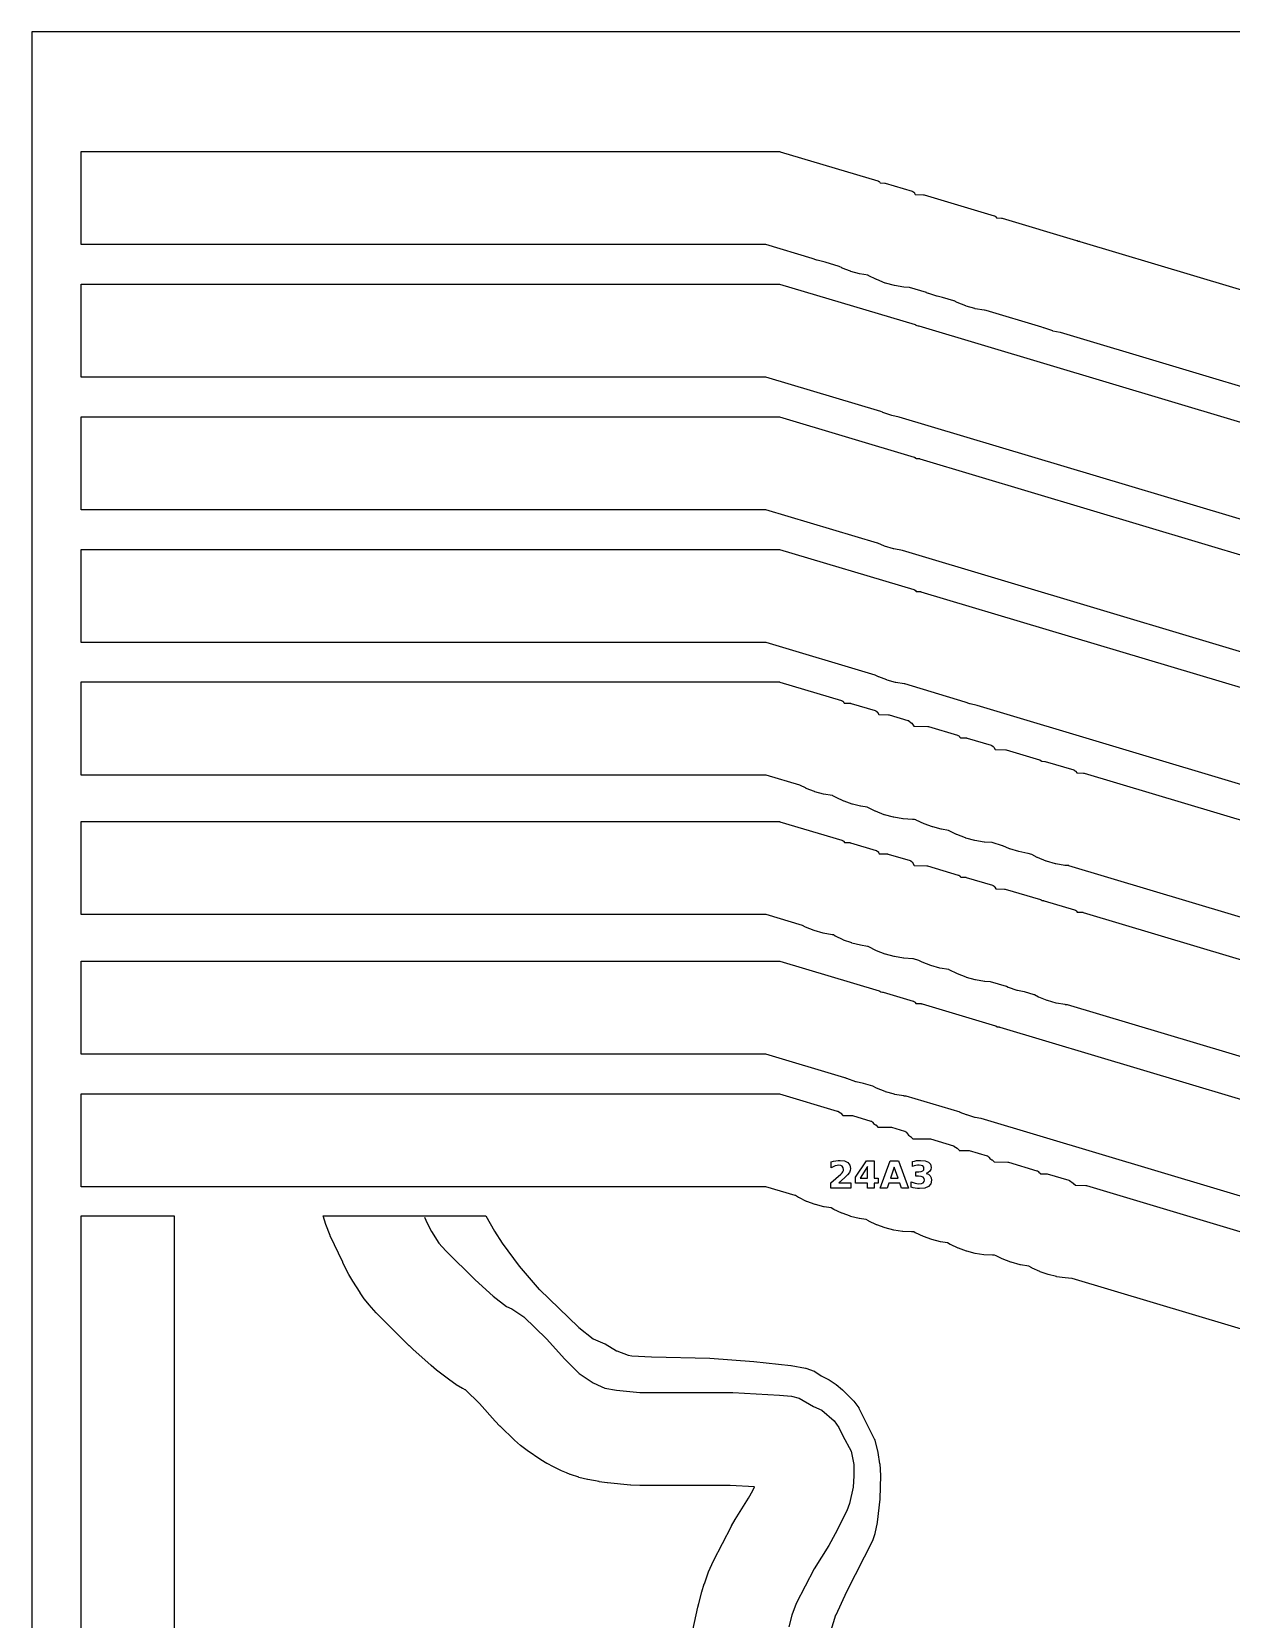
# Model space of a CAD drawing. Header units: millimetres. Extents: x 0 to 841, y 0 to 594.
# Drawn here: x 0 to 257.6, y 252.8 to 594 of the extents above; entities that cross this region are included whole.
import ezdxf

# ---------------------------------------------------------------- set-up
doc = ezdxf.new("R2010")
doc.units = ezdxf.units.MM
for name, color, linetype in [('CUT', 1, 'Continuous'), ('ENGRAVE', 5, 'Continuous'), ('SHEET_EDGE_DO_NOT_CUT', 8, 'Continuous')]:
    doc.layers.add(name, color=color, linetype=linetype)

msp = doc.modelspace()

# ---------------------------------------------------------------- linework, layer by layer
at = {"layer": 'CUT'}
for points in [[(292.67, 507.85), (220.94, 529.33), (220.92, 529.33), (219.35, 529.68), (219.3, 529.69), (217.36, 530.34), (217.31, 530.36), (216.97, 530.51), (216.94, 530.52), (205, 534.1), (204.98, 534.1), (204.97, 534.1), (204.64, 534.13), (204.59, 534.13), (202.65, 534.48), (202.6, 534.5), (200.69, 535.04), (200.65, 535.06), (198.81, 535.79), (198.76, 535.81), (198.1, 536.16), (198.09, 536.16), (198.08, 536.17), (195.64, 536.9), (195.62, 536.9), (194.48, 537.15), (194.43, 537.17), (192.66, 537.74), (192.61, 537.75), (192.22, 537.92), (192.19, 537.93), (188.53, 539.03), (188.52, 539.03), (188.5, 539.03), (187.34, 539.11), (187.29, 539.12), (185.34, 539.45), (185.29, 539.46), (183.38, 539.98), (183.33, 540), (181.49, 540.72), (181.44, 540.74), (179.68, 541.64), (179.67, 541.65), (179.65, 541.65), (177.82, 541.97), (177.77, 541.99), (175.93, 542.5), (175.89, 542.52), (174.11, 543.21), (174.06, 543.23), (173.44, 543.54), (173.43, 543.55), (173.42, 543.55), (170.42, 544.45), (170.41, 544.45), (168.72, 544.88), (168.67, 544.9), (167.64, 545.28), (167.63, 545.29), (157.67, 548.26), (157.66, 548.26), (157.65, 548.26), (10.62, 548.26), (10.62, 568.26), (160.65, 568.23), (160.65, 568.23), (160.7, 568.23), (160.74, 568.22), (160.79, 568.21), (181.76, 561.93), (181.81, 561.91), (181.86, 561.89), (181.98, 561.82), (182.03, 561.8), (182.07, 561.76), (182.11, 561.73), (182.14, 561.69), (182.27, 561.52), (182.28, 561.51), (182.29, 561.51), (183.21, 561.48), (183.25, 561.48), (183.29, 561.47), (183.34, 561.46), (189.12, 559.73), (189.17, 559.71), (189.21, 559.69), (189.26, 559.66), (189.45, 559.53), (189.5, 559.5), (189.54, 559.46), (189.57, 559.42), (189.6, 559.37), (189.63, 559.33), (189.77, 559.02), (189.77, 559.01), (189.79, 559.01), (191.56, 558.98), (191.61, 558.97), (191.66, 558.97), (191.7, 558.96), (206.74, 554.45), (206.79, 554.44), (206.83, 554.41), (206.96, 554.35), (206.99, 554.32), (207.03, 554.3), (207.06, 554.27), (207.1, 554.24), (207.12, 554.2), (207.26, 554.01), (207.27, 554), (207.28, 554), (208.29, 553.97), (208.33, 553.97), (208.38, 553.96), (208.42, 553.95), (224.44, 549.15), (224.49, 549.14), (224.54, 549.11), (224.75, 549), (224.76, 548.99), (224.77, 548.99), (225.03, 548.97), (225.08, 548.96), (225.13, 548.95), (298.4, 527.01)], [(292.67, 479.35), (186.32, 511.19), (186.31, 511.19), (184.77, 511.53), (184.72, 511.55), (182.79, 512.19), (182.74, 512.21), (182.41, 512.36), (182.38, 512.37), (157.67, 519.76), (157.65, 519.76), (157.64, 519.76), (10.62, 519.75), (10.62, 539.75), (160.51, 539.76), (160.51, 539.76), (160.55, 539.76), (160.6, 539.75), (160.65, 539.74), (189.73, 531.05), (189.78, 531.03), (189.84, 531), (190.08, 530.86), (190.09, 530.85), (190.1, 530.85), (190.43, 530.82), (190.49, 530.82), (190.54, 530.8), (298.4, 498.51)], [(292.67, 450.85), (187.03, 482.48), (187.01, 482.48), (185.17, 482.84), (185.12, 482.85), (183.2, 483.44), (183.16, 483.46), (181.73, 484.06), (181.7, 484.07), (157.67, 491.26), (157.65, 491.26), (157.64, 491.26), (10.62, 491.25), (10.62, 511.25), (160.51, 511.26), (160.51, 511.26), (160.55, 511.26), (160.6, 511.25), (160.65, 511.24), (189.55, 502.6), (189.6, 502.58), (189.65, 502.56), (189.7, 502.53), (190.02, 502.29), (190.03, 502.28), (190.04, 502.28), (190.65, 502.25), (190.71, 502.25), (190.77, 502.23), (298.4, 470.01)], [(292.67, 422.35), (203.06, 449.18), (203.05, 449.18), (201.56, 449.56), (201.51, 449.57), (200.48, 449.95), (200.47, 449.95), (187.53, 453.83), (187.52, 453.83), (187.51, 453.83), (187.47, 453.83), (187.42, 453.84), (185.59, 454.16), (185.54, 454.17), (183.74, 454.67), (183.7, 454.68), (181.96, 455.34), (181.91, 455.36), (181.17, 455.73), (181.16, 455.73), (181.15, 455.74), (157.73, 462.75), (157.72, 462.75), (157.71, 462.75), (10.62, 462.76), (10.62, 482.75), (160.51, 482.76), (160.51, 482.76), (160.55, 482.76), (160.6, 482.75), (160.65, 482.74), (189.46, 474.13), (189.51, 474.11), (189.55, 474.09), (189.67, 474.03), (189.71, 474), (189.75, 473.97), (189.79, 473.94), (189.83, 473.9), (189.96, 473.72), (189.97, 473.72), (189.98, 473.71), (190.88, 473.68), (190.92, 473.68), (190.97, 473.67), (191.01, 473.66), (298.4, 441.51)], [(292.67, 393.85), (222.78, 414.77), (222.77, 414.78), (222.76, 414.78), (221.98, 414.83), (221.93, 414.84), (219.94, 415.19), (219.89, 415.2), (217.96, 415.75), (217.91, 415.77), (216.04, 416.52), (215.99, 416.54), (214.83, 417.15), (214.82, 417.16), (214.81, 417.16), (214.02, 417.4), (213.99, 417.4), (212.05, 417.79), (212, 417.8), (210.06, 418.39), (210.01, 418.41), (208.57, 419.03), (208.55, 419.03), (206.27, 419.72), (206.26, 419.72), (206.24, 419.72), (204.62, 419.83), (204.57, 419.83), (202.6, 420.17), (202.55, 420.18), (200.62, 420.71), (200.57, 420.73), (198.71, 421.46), (198.66, 421.48), (196.95, 422.36), (196.94, 422.37), (196.93, 422.37), (195.4, 422.61), (195.36, 422.62), (193.53, 423.09), (193.49, 423.1), (191.71, 423.74), (191.67, 423.76), (189.97, 424.57), (189.93, 424.6), (189.9, 424.61), (189.89, 424.62), (189.88, 424.62), (189.64, 424.69), (189.63, 424.7), (189.62, 424.7), (189.23, 424.7), (189.21, 424.7), (187.18, 424.83), (187.13, 424.83), (185.14, 425.17), (185.09, 425.18), (183.15, 425.71), (183.1, 425.73), (181.22, 426.46), (181.17, 426.48), (179.46, 427.37), (179.44, 427.37), (179.43, 427.38), (178.09, 427.58), (178.05, 427.59), (176.27, 428.02), (176.23, 428.03), (174.5, 428.64), (174.46, 428.65), (172.8, 429.41), (172.76, 429.43), (172.09, 429.82), (172.08, 429.82), (172.07, 429.82), (172.03, 429.83), (171.98, 429.83), (170.1, 430.16), (170.05, 430.17), (168.2, 430.68), (168.16, 430.7), (166.37, 431.38), (166.33, 431.4), (165.01, 432.07), (165, 432.07), (164.99, 432.08), (157.73, 434.25), (157.72, 434.25), (157.71, 434.25), (10.62, 434.26), (10.62, 454.26), (160.58, 454.25), (160.58, 454.25), (160.63, 454.25), (160.67, 454.24), (160.72, 454.23), (173.9, 450.29), (173.94, 450.27), (173.98, 450.25), (174.02, 450.23), (174.18, 450.13), (174.22, 450.11), (174.26, 450.07), (174.29, 450.04), (174.32, 450), (174.35, 449.96), (174.5, 449.72), (174.5, 449.71), (174.52, 449.71), (175.87, 449.67), (175.92, 449.67), (175.96, 449.66), (176, 449.65), (181.15, 448.12), (181.2, 448.1), (181.24, 448.08), (181.28, 448.05), (181.51, 447.9), (181.55, 447.87), (181.59, 447.83), (181.62, 447.8), (181.65, 447.75), (181.98, 447.25), (181.98, 447.24), (182, 447.24), (184.05, 447.22), (184.1, 447.22), (184.14, 447.21), (184.19, 447.2), (188.21, 446), (188.25, 445.99), (188.29, 445.97), (188.33, 445.95), (188.37, 445.92), (188.92, 445.5), (188.96, 445.47), (189, 445.43), (189.03, 445.39), (189.47, 444.74), (189.48, 444.74), (189.49, 444.73), (192.48, 444.7), (192.53, 444.7), (192.57, 444.69), (192.62, 444.68), (198.86, 442.81), (198.9, 442.8), (198.94, 442.78), (198.98, 442.76), (199.15, 442.65), (199.19, 442.63), (199.22, 442.6), (199.26, 442.57), (199.29, 442.53), (199.31, 442.49), (199.47, 442.24), (199.47, 442.23), (199.49, 442.23), (200.77, 442.22), (200.82, 442.21), (200.86, 442.21), (200.91, 442.2), (206.07, 440.65), (206.13, 440.63), (206.18, 440.61), (206.23, 440.58), (206.52, 440.36), (206.56, 440.33), (206.59, 440.3), (206.62, 440.27), (206.65, 440.23), (206.96, 439.74), (206.97, 439.73), (206.98, 439.73), (209.21, 439.69), (209.25, 439.69), (209.3, 439.68), (209.34, 439.67), (216.47, 437.54), (216.52, 437.52), (216.57, 437.49), (216.62, 437.46), (216.95, 437.23), (216.96, 437.22), (216.97, 437.22), (217.58, 437.19), (217.65, 437.18), (217.7, 437.17), (223.81, 435.34), (223.85, 435.33), (223.89, 435.31), (223.93, 435.29), (224.1, 435.18), (224.14, 435.16), (224.17, 435.13), (224.21, 435.1), (224.24, 435.06), (224.26, 435.02), (224.45, 434.73), (224.46, 434.72), (224.47, 434.72), (225.94, 434.69), (225.98, 434.68), (226.03, 434.68), (226.07, 434.67), (298.4, 413.01)], [(292.67, 363.85), (222.45, 384.87), (222.43, 384.88), (222.42, 384.88), (222.06, 384.9), (222.01, 384.91), (220.08, 385.25), (220.04, 385.26), (218.16, 385.79), (218.11, 385.8), (216.29, 386.52), (216.25, 386.54), (215.37, 386.99), (215.36, 386.99), (215.35, 387), (213.21, 387.64), (213.2, 387.64), (211.74, 387.96), (211.69, 387.98), (209.79, 388.6), (209.74, 388.62), (209.39, 388.78), (209.36, 388.79), (205.95, 389.81), (205.94, 389.81), (205.93, 389.82), (204.7, 389.9), (204.65, 389.9), (202.71, 390.23), (202.66, 390.24), (200.75, 390.77), (200.71, 390.79), (198.87, 391.5), (198.82, 391.52), (197.07, 392.41), (197.06, 392.42), (197.05, 392.42), (197.04, 392.42), (196.99, 392.43), (195.07, 392.77), (195.03, 392.78), (193.15, 393.31), (193.1, 393.32), (191.29, 394.04), (191.25, 394.06), (190.53, 394.43), (190.52, 394.43), (190.51, 394.43), (189.41, 394.77), (189.39, 394.77), (189.38, 394.77), (189.31, 394.77), (189.28, 394.77), (187.3, 394.89), (187.25, 394.9), (185.31, 395.22), (185.26, 395.23), (183.36, 395.74), (183.31, 395.76), (181.47, 396.46), (181.43, 396.48), (179.67, 397.37), (179.62, 397.39), (179.56, 397.43), (179.55, 397.44), (179.54, 397.44), (178.05, 397.67), (178, 397.68), (176.18, 398.15), (176.13, 398.16), (174.36, 398.8), (174.31, 398.82), (172.61, 399.63), (172.57, 399.65), (172.18, 399.89), (172.17, 399.89), (172.15, 399.89), (171.99, 399.91), (171.94, 399.91), (170.02, 400.26), (169.97, 400.27), (168.09, 400.81), (168.04, 400.83), (166.22, 401.56), (166.18, 401.58), (165.55, 401.91), (165.54, 401.91), (165.53, 401.91), (157.73, 404.25), (157.72, 404.25), (157.71, 404.25), (10.62, 404.26), (10.62, 424.26), (160.58, 424.25), (160.58, 424.25), (160.63, 424.25), (160.67, 424.24), (160.72, 424.23), (174.04, 420.24), (174.1, 420.22), (174.15, 420.2), (174.31, 420.1), (174.35, 420.08), (174.38, 420.05), (174.42, 420.02), (174.45, 419.98), (174.47, 419.95), (174.58, 419.78), (174.59, 419.77), (174.6, 419.77), (175.72, 419.73), (175.76, 419.72), (175.8, 419.71), (175.84, 419.7), (181.39, 418.04), (181.44, 418.02), (181.49, 418), (181.53, 417.98), (181.74, 417.84), (181.78, 417.81), (181.81, 417.77), (181.85, 417.73), (181.88, 417.69), (181.9, 417.64), (182.06, 417.32), (182.07, 417.31), (182.08, 417.31), (183.82, 417.29), (183.87, 417.29), (183.91, 417.28), (183.96, 417.27), (188.66, 415.87), (188.71, 415.85), (188.76, 415.82), (188.81, 415.79), (189.05, 415.62), (189.1, 415.58), (189.13, 415.55), (189.17, 415.5), (189.2, 415.46), (189.56, 414.81), (189.57, 414.8), (189.58, 414.8), (192.25, 414.77), (192.3, 414.77), (192.34, 414.76), (192.39, 414.75), (199.02, 412.77), (199.07, 412.74), (199.13, 412.72), (199.29, 412.62), (199.32, 412.6), (199.36, 412.57), (199.39, 412.54), (199.42, 412.51), (199.45, 412.47), (199.55, 412.31), (199.56, 412.3), (199.57, 412.3), (200.61, 412.27), (200.66, 412.27), (200.7, 412.26), (200.74, 412.25), (206.36, 410.57), (206.41, 410.55), (206.46, 410.53), (206.5, 410.5), (206.71, 410.36), (206.75, 410.33), (206.78, 410.29), (206.82, 410.25), (206.85, 410.21), (206.87, 410.17), (207.05, 409.81), (207.06, 409.8), (207.07, 409.8), (208.98, 409.76), (209.02, 409.76), (209.07, 409.75), (209.11, 409.74), (216.7, 407.47), (216.76, 407.45), (216.81, 407.43), (217.04, 407.3), (217.05, 407.29), (217.06, 407.29), (217.36, 407.26), (217.41, 407.25), (217.46, 407.24), (223.99, 405.29), (224.03, 405.28), (224.07, 405.26), (224.1, 405.24), (224.27, 405.14), (224.31, 405.11), (224.34, 405.08), (224.38, 405.05), (224.41, 405.01), (224.43, 404.97), (224.54, 404.8), (224.55, 404.79), (224.56, 404.79), (225.71, 404.76), (225.75, 404.75), (225.79, 404.75), (225.84, 404.74), (298.4, 383.01)], [(292.67, 333.85), (203.9, 360.43), (203.87, 360.43), (202.65, 360.67), (202.6, 360.68), (200.85, 361.2), (200.8, 361.22), (199.43, 361.76), (199.41, 361.77), (187.85, 365.23), (187.84, 365.23), (187.83, 365.24), (187.38, 365.27), (187.33, 365.28), (185.35, 365.63), (185.3, 365.64), (183.37, 366.2), (183.32, 366.22), (181.46, 366.97), (181.42, 366.99), (180.69, 367.37), (180.68, 367.38), (180.67, 367.38), (178.69, 367.98), (178.67, 367.98), (177.07, 368.33), (177.02, 368.35), (175.06, 369), (175.01, 369.02), (174.69, 369.17), (174.66, 369.18), (157.67, 374.26), (157.66, 374.26), (157.64, 374.26), (10.62, 374.26), (10.62, 394.26), (160.58, 394.25), (160.58, 394.25), (160.63, 394.25), (160.67, 394.24), (160.72, 394.23), (182.04, 387.85), (182.1, 387.83), (182.15, 387.8), (182.4, 387.65), (182.41, 387.65), (182.42, 387.65), (182.76, 387.62), (182.81, 387.61), (182.87, 387.6), (189.34, 385.66), (189.38, 385.65), (189.42, 385.63), (189.46, 385.61), (189.62, 385.51), (189.66, 385.49), (189.7, 385.45), (189.73, 385.42), (189.76, 385.38), (189.79, 385.34), (189.9, 385.16), (189.91, 385.15), (189.92, 385.15), (191.11, 385.12), (191.15, 385.11), (191.2, 385.11), (191.24, 385.09), (206.99, 380.38), (207.03, 380.36), (207.07, 380.34), (207.11, 380.32), (207.39, 380.15), (207.4, 380.14), (207.41, 380.14), (207.84, 380.11), (207.89, 380.1), (207.95, 380.09), (298.4, 353.01)], [(292.67, 305.35), (223.47, 326.07), (223.45, 326.07), (223.44, 326.07), (222, 326.16), (221.95, 326.16), (220.15, 326.44), (220.11, 326.45), (218.34, 326.9), (218.3, 326.91), (216.58, 327.52), (216.54, 327.53), (214.89, 328.3), (214.85, 328.32), (214.2, 328.7), (214.19, 328.7), (214.18, 328.7), (212.36, 329.01), (212.31, 329.02), (210.38, 329.54), (210.33, 329.56), (208.47, 330.28), (208.42, 330.3), (207.17, 330.94), (207.16, 330.95), (207.15, 330.95), (206.82, 331.05), (206.81, 331.05), (206.8, 331.05), (206.43, 331.06), (206.4, 331.06), (204.54, 331.17), (204.5, 331.17), (202.67, 331.45), (202.62, 331.46), (200.83, 331.92), (200.79, 331.93), (199.04, 332.55), (199, 332.57), (197.33, 333.36), (197.28, 333.38), (196.71, 333.72), (196.7, 333.72), (196.69, 333.73), (195.23, 333.95), (195.18, 333.96), (193.37, 334.41), (193.33, 334.42), (191.57, 335.05), (191.53, 335.07), (189.84, 335.86), (189.79, 335.88), (189.5, 336.05), (189.49, 336.06), (189.48, 336.06), (188.99, 336.06), (188.97, 336.06), (187.09, 336.17), (187.04, 336.18), (185.19, 336.46), (185.15, 336.47), (183.33, 336.93), (183.29, 336.94), (181.53, 337.57), (181.48, 337.59), (179.79, 338.39), (179.75, 338.41), (179.22, 338.73), (179.21, 338.73), (179.19, 338.74), (177.78, 338.95), (177.73, 338.96), (175.9, 339.41), (175.85, 339.43), (174.07, 340.06), (174.02, 340.08), (172.31, 340.89), (172.27, 340.91), (171.73, 341.23), (171.72, 341.23), (171.71, 341.24), (170.19, 341.47), (170.15, 341.48), (168.32, 341.94), (168.27, 341.96), (166.5, 342.6), (166.45, 342.62), (164.74, 343.43), (164.7, 343.45), (164.02, 343.86), (164.01, 343.86), (164, 343.87), (157.67, 345.76), (157.66, 345.76), (157.65, 345.76), (10.62, 345.76), (10.62, 365.76), (160.51, 365.76), (160.51, 365.76), (160.55, 365.76), (160.6, 365.75), (160.65, 365.74), (173.01, 362.05), (173.05, 362.04), (173.08, 362.02), (173.12, 362), (173.69, 361.66), (173.73, 361.63), (173.76, 361.61), (173.79, 361.58), (174.24, 361.11), (174.25, 361.1), (174.26, 361.1), (176.15, 361.09), (176.19, 361.09), (176.24, 361.08), (176.29, 361.07), (180.26, 359.88), (180.31, 359.86), (180.36, 359.83), (180.52, 359.75), (180.56, 359.72), (180.59, 359.69), (180.62, 359.66), (180.65, 359.63), (180.68, 359.59), (180.82, 359.39), (180.83, 359.38), (180.84, 359.37), (181.25, 359.1), (181.3, 359.06), (181.35, 359.02), (181.73, 358.61), (181.74, 358.6), (181.75, 358.6), (184.51, 358.58), (184.56, 358.58), (184.6, 358.57), (184.65, 358.56), (187.49, 357.72), (187.55, 357.7), (187.6, 357.67), (187.76, 357.58), (187.8, 357.55), (187.84, 357.51), (187.88, 357.48), (187.91, 357.44), (188.31, 356.88), (188.32, 356.87), (188.33, 356.86), (188.75, 356.59), (188.8, 356.55), (188.85, 356.51), (189.22, 356.11), (189.23, 356.1), (189.24, 356.1), (192.94, 356.06), (192.99, 356.06), (193.03, 356.05), (193.08, 356.04), (197.96, 354.58), (198.01, 354.56), (198.05, 354.54), (198.09, 354.51), (198.76, 354.07), (198.8, 354.04), (198.84, 354), (199.21, 353.6), (199.22, 353.59), (199.24, 353.59), (201.23, 353.58), (201.27, 353.58), (201.32, 353.57), (201.37, 353.56), (205.24, 352.4), (205.3, 352.38), (205.35, 352.35), (205.39, 352.32), (205.53, 352.23), (205.57, 352.2), (205.6, 352.16), (205.64, 352.12), (205.66, 352.08), (205.8, 351.86), (205.8, 351.85), (205.81, 351.85), (206.25, 351.56), (206.3, 351.53), (206.34, 351.49), (206.71, 351.1), (206.72, 351.09), (206.73, 351.09), (209.67, 351.06), (209.72, 351.05), (209.76, 351.05), (209.81, 351.03), (215.91, 349.21), (215.96, 349.19), (216.02, 349.16), (216.24, 349.03), (216.28, 349), (216.32, 348.97), (216.35, 348.94), (216.69, 348.59), (216.7, 348.58), (216.71, 348.58), (217.97, 348.57), (218.01, 348.56), (218.06, 348.56), (218.1, 348.55), (222.79, 347.15), (222.84, 347.13), (222.88, 347.11), (222.92, 347.08), (223.7, 346.56), (223.74, 346.53), (223.78, 346.5), (224.18, 346.09), (224.19, 346.08), (224.2, 346.08), (226.4, 346.05), (226.44, 346.04), (226.49, 346.04), (226.53, 346.03), (298.4, 324.51)], [(10.62, 103.37), (10.62, 339.51), (30.62, 339.51), (30.62, 118.34)], [(142.01, 250.46), (143.08, 255.42), (143.09, 255.43), (143.28, 256.22), (143.28, 256.23), (143.92, 258.7), (143.93, 258.72), (144.46, 260.44), (144.47, 260.46), (145.38, 262.98), (145.39, 263.01), (146.42, 265.37), (146.43, 265.4), (150.28, 272.84), (150.29, 272.86), (151.09, 274.26), (151.1, 274.28), (153.94, 278.82), (153.95, 278.84), (154.86, 280.5), (154.87, 280.51), (155.24, 281.25), (155.25, 281.26), (155.23, 281.26), (150.05, 281.56), (150.03, 281.56), (130.64, 281.54), (130.61, 281.54), (128.66, 281.64), (128.63, 281.64), (123.66, 282.13), (123.63, 282.14), (121.9, 282.38), (121.88, 282.39), (119.42, 282.85), (119.39, 282.86), (117.54, 283.3), (117.49, 283.32), (115.69, 283.94), (115.67, 283.95), (114.86, 284.27), (114.84, 284.28), (113.78, 284.74), (113.76, 284.75), (112.07, 285.55), (112.05, 285.56), (110.7, 286.26), (110.67, 286.28), (109.38, 287.08), (109.36, 287.09), (106.4, 289.1), (106.38, 289.11), (105.01, 290.13), (104.98, 290.16), (103.71, 291.28), (103.69, 291.3), (100.58, 294.31), (100.56, 294.32), (99.53, 295.4), (99.52, 295.42), (96.17, 299.19), (96.15, 299.2), (93.14, 302.12), (93.13, 302.13), (93.12, 302.13), (92.59, 302.39), (92.55, 302.41), (91.16, 303.22), (91.12, 303.25), (89.79, 304.18), (89.78, 304.2), (86.96, 306.35), (86.95, 306.37), (85.8, 307.32), (85.78, 307.34), (81.86, 310.86), (81.85, 310.86), (81.11, 311.56), (81.1, 311.57), (74.84, 317.79), (74.83, 317.8), (74, 318.68), (73.99, 318.69), (72.49, 320.38), (72.48, 320.4), (71.46, 321.64), (71.43, 321.67), (70.52, 323), (70.51, 323.01), (68.95, 325.48), (68.94, 325.5), (68.12, 326.92), (68.11, 326.94), (67.18, 328.72), (67.18, 328.73), (66.79, 329.52), (66.79, 329.53), (64.12, 335.25), (64.11, 335.28), (63.19, 337.64), (63.18, 337.67), (62.6, 339.51), (97.54, 339.51), (99.39, 336.2), (99.39, 336.2), (99.4, 336.19), (101.06, 333.68), (101.07, 333.67), (104.71, 328.7), (104.72, 328.69), (109.02, 323.68), (109.04, 323.66), (117.47, 315.57), (117.49, 315.55), (120.6, 313.06), (120.61, 313.06), (120.62, 313.05), (123.09, 312.02), (123.16, 311.99), (125.62, 310.52), (125.63, 310.51), (125.64, 310.51), (128.09, 309.58), (128.11, 309.58), (128.12, 309.57), (128.9, 309.45), (128.92, 309.45), (133.13, 309.21), (133.14, 309.21), (145.63, 308.94), (145.66, 308.94), (155.11, 308.18), (155.12, 308.18), (163.08, 307.36), (163.12, 307.36), (166.2, 306.8), (166.24, 306.79), (166.28, 306.78), (168.07, 306.16), (168.11, 306.14), (168.15, 306.12), (168.19, 306.1), (169.56, 305.14), (169.59, 305.12), (171.25, 304.29), (171.31, 304.26), (172.76, 303.29), (172.8, 303.26), (174.12, 302.16), (174.15, 302.13), (176.54, 299.74), (176.56, 299.71), (176.59, 299.68), (177.63, 298.24), (177.65, 298.21), (177.67, 298.17), (180.96, 291.59), (180.98, 291.54), (181, 291.49), (181.74, 288.75), (181.75, 288.69), (182.13, 286.24), (182.14, 286.19), (182.29, 283.73), (182.29, 283.69), (182.2, 278.67), (182.19, 278.62), (181.61, 273.67), (181.61, 273.63), (181.12, 271.26), (181.1, 271.2), (180.65, 269.88), (180.63, 269.82), (175, 258.69), (174.99, 258.68), (172.69, 253.72), (172.68, 253.69), (170.38, 246.18)]]:
    msp.add_lwpolyline(points, dxfattribs=at)
at = {"layer": 'ENGRAVE'}
for points in [[(173.35, 346.61), (175.91, 346.61), (175.91, 345.5), (171.67, 345.5), (171.67, 346.61), (173.8, 348.49), (174.05, 348.74), (174.23, 348.99), (174.33, 349.24), (174.36, 349.5), (174.29, 349.87), (174.09, 350.16), (173.77, 350.35), (173.35, 350.41), (172.99, 350.37), (172.58, 350.26), (172.15, 350.07), (171.69, 349.81), (171.69, 351.09), (172.2, 351.24), (172.69, 351.35), (173.19, 351.42), (173.67, 351.44), (174.6, 351.32), (175.29, 350.98), (175.73, 350.43), (175.87, 349.69), (175.81, 349.23), (175.63, 348.8), (175.25, 348.32), (174.59, 347.7), (173.35, 346.61)], [(192.09, 348.65), (192.61, 348.44), (192.99, 348.12), (193.22, 347.69), (193.3, 347.16), (193.13, 346.39), (192.63, 345.84), (191.82, 345.5), (190.69, 345.39), (190.24, 345.41), (189.79, 345.46), (189.34, 345.55), (188.9, 345.68), (188.9, 346.84), (189.32, 346.65), (189.74, 346.52), (190.15, 346.44), (190.56, 346.41), (191.09, 346.46), (191.47, 346.62), (191.71, 346.87), (191.79, 347.21), (191.71, 347.56), (191.47, 347.82), (191.06, 347.97), (190.5, 348.02), (189.9, 348.02), (189.9, 348.99), (190.53, 348.99), (191.03, 349.03), (191.38, 349.17), (191.59, 349.39), (191.65, 349.71), (191.59, 350.01), (191.38, 350.23), (191.06, 350.37), (190.62, 350.41), (190.26, 350.39), (189.89, 350.33), (189.52, 350.23), (189.15, 350.09), (189.15, 351.19), (189.59, 351.3), (190.03, 351.38), (190.47, 351.42), (190.89, 351.44), (191.89, 351.35), (192.59, 351.06), (193.02, 350.6), (193.16, 349.94), (193.09, 349.48), (192.89, 349.1), (192.56, 348.83), (192.09, 348.65)], [(179.3, 351.33), (180.98, 351.33), (180.98, 347.65), (181.81, 347.65), (181.81, 346.56), (180.98, 346.56), (180.98, 345.5), (179.55, 345.5), (179.55, 346.56), (176.97, 346.56), (176.97, 347.85), (179.3, 351.33)], [(179.55, 350.09), (177.91, 347.65), (179.55, 347.65), (179.55, 350.09)], [(186.45, 346.56), (184.1, 346.56), (183.73, 345.5), (182.21, 345.5), (184.37, 351.33), (186.17, 351.33), (188.33, 345.5), (186.82, 345.5), (186.45, 346.56)], [(184.47, 347.65), (186.07, 347.65), (185.27, 349.97), (184.47, 347.65)]]:
    msp.add_lwpolyline(points, close=True, dxfattribs=at)
msp.add_lwpolyline([(84.34, 339.21), (84.92, 337.97), (85.86, 336.17), (87.43, 333.68), (88.94, 331.98), (95.21, 325.75), (99.14, 322.22), (101.97, 320.05), (103.12, 319.55), (105.67, 317.82), (110.6, 313.05), (114.48, 308.69), (117.61, 305.66), (120.59, 303.64), (122.3, 302.84), (123.13, 302.51), (125.61, 302.04), (130.61, 301.54), (150.6, 301.56), (160.61, 300.99), (163.18, 300.73), (164.81, 300.32), (167.94, 298.52), (169.73, 297.73), (172.38, 295.49), (173.39, 294.04), (174.21, 292.24), (176.03, 288.94), (176.57, 286.11), (176.59, 283.65), (176.44, 281.18), (175.64, 277.72), (175.05, 276.15), (172.57, 271.19), (171.2, 268.7), (168.05, 263.67), (164.2, 256.2), (163.28, 253.67), (162.63, 251.17)], dxfattribs=at)
at = {"layer": 'SHEET_EDGE_DO_NOT_CUT'}
msp.add_lwpolyline([(0, 0), (841, 0), (841, 594), (0, 594)], close=True, dxfattribs=at)

doc.saveas('drawing.dxf')
